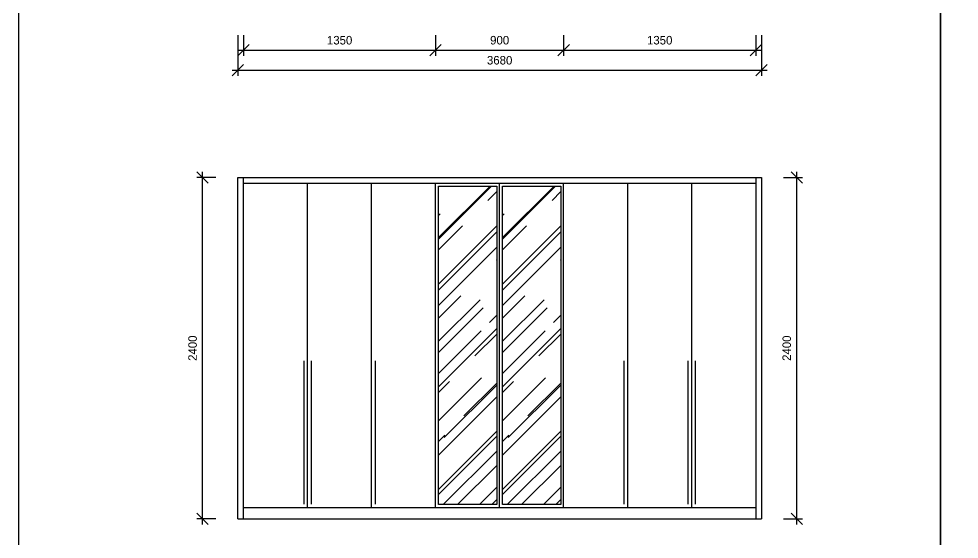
# Model space of a CAD drawing. Header units: millimetres. Extents: x 24776 to 57176, y -19492 to 15017.
# Drawn here: x 24776 to 31387, y -2402 to 1257 of the extents above; entities that cross this region are included whole.
import ezdxf

# ---------------------------------------------------------------- set-up
doc = ezdxf.new("R2010")
doc.units = ezdxf.units.MM
doc.header["$PDMODE"] = 3
doc.styles.add('RomanS', font='')
doc.styles.get('RomanS').set_extended_font_data('YouYuan')
doc.dimstyles.new('SC40', dxfattribs={"dimtxt": 60, "dimasz": 80, "dimexe": 40, "dimexo": 40, "dimgap": 40, "dimtad": 1, "dimdec": 0, "dimzin": 0, "dimdsep": 46, "dimtxsty": 'RomanS', "dimblk": 'OBLIQUE', "dimcen": 0, "dimdle": 40, "dimclrd": 9, "dimclre": 9, "dimclrt": 4, "dimadec": 0, "dimazin": 0, "dimtfac": 1, "dimtdec": 0, "dimtix": 1, "dimtmove": 2, "dimatfit": 1, "dimldrblk": 'DOT', "dimfxl": 1, "dimtolj": 1, "dimtzin": 0, "dimlwd": -1, "dimlwe": -1, "dimarcsym": 0})

# ---------------------------------------------------------------- blocks, each defined once
blk = doc.blocks.new('_Oblique')
at = {"color": 0, "linetype": 'ByBlock', "lineweight": -2}
blk.add_line((-0.5, -0.5), (0.5, 0.5), dxfattribs=at)
blk = doc.blocks.new('*D181')
at = {"color": 9, "transparency": 16777216}
for p, q in [((26160.8, 141.3), (26028.2, 141.3)), ((26068.2, -2298.7), (26068.2, 181.3)), ((26160.8, -2258.7), (26028.2, -2258.7))]:
    blk.add_line(p, q, dxfattribs=at)
at = {"layer": 'Defpoints', "color": 0, "transparency": 16777216}
for p in [(26068.2, 141.3), (26200.8, 141.3), (26200.8, -2258.7)]:
    blk.add_point(p, dxfattribs=at)
at = {"color": 9, "transparency": 16777216, "xscale": 80, "yscale": 80, "zscale": 80}
for p, rotation in [((26068.2, 141.3), 90), ((26068.2, -2258.7), 270)]:
    blk.add_blockref('_Oblique', p, dxfattribs=dict(at, rotation=rotation))
at = {"color": 4, "transparency": 16777216, "insert": (25998.2, -1058.7), "char_height": 60, "attachment_point": 5, "rotation": 90, "style": 'RomanS'}
blk.add_mtext('\\A1;2400', dxfattribs=at)
blk = doc.blocks.new('_Dot')
at = {"color": 0, "linetype": 'ByBlock', "lineweight": -2}
blk.add_line((-0.5, 0), (-1, 0), dxfattribs=at)
at = {"color": 0, "linetype": 'ByBlock', "const_width": 0.5}
blk.add_lwpolyline([(-0.25, 0, 1), (0.25, 0, 1)], format="xyb", close=True, dxfattribs=at)
blk = doc.blocks.new('*D182')
at = {"color": 9, "transparency": 16777216}
for p, q in [((30152.5, 141.3), (30285, 141.3)), ((30245, -2298.7), (30245, 181.3)), ((30152.5, -2258.7), (30285, -2258.7))]:
    blk.add_line(p, q, dxfattribs=at)
at = {"layer": 'Defpoints', "color": 0, "transparency": 16777216}
for p in [(30112.5, 141.3), (30245, 141.3), (30112.5, -2258.7)]:
    blk.add_point(p, dxfattribs=at)
at = {"color": 9, "transparency": 16777216, "xscale": 80, "yscale": 80, "zscale": 80}
for p, rotation in [((30245, 141.3), 90), ((30245, -2258.7), 270)]:
    blk.add_blockref('_Oblique', p, dxfattribs=dict(at, rotation=rotation))
at = {"color": 4, "transparency": 16777216, "insert": (30175, -1058.7), "char_height": 60, "attachment_point": 5, "rotation": 90, "style": 'RomanS'}
blk.add_mtext('\\A1;2400', dxfattribs=at)
blk = doc.blocks.new('*D194')
at = {"color": 9, "transparency": 16777216}
for p, q in [((26316.6, 1142), (26316.6, 855.6)), ((29996.6, 1142), (29996.6, 855.6)), ((26276.6, 895.6), (30036.6, 895.6))]:
    blk.add_line(p, q, dxfattribs=at)
at = {"layer": 'Defpoints', "color": 0, "transparency": 16777216}
for p in [(26316.6, 1182), (29996.6, 1182), (29996.6, 895.6)]:
    blk.add_point(p, dxfattribs=at)
at = {"color": 9, "transparency": 16777216, "xscale": 80, "yscale": 80, "zscale": 80, "rotation": 180}
blk.add_blockref('_Oblique', (26316.6, 895.6), dxfattribs=at)
at = {"color": 9, "transparency": 16777216, "xscale": 80, "yscale": 80, "zscale": 80}
blk.add_blockref('_Oblique', (29996.6, 895.6), dxfattribs=at)
at = {"color": 4, "transparency": 16777216, "insert": (28156.6, 965.6), "char_height": 60, "attachment_point": 5, "style": 'RomanS'}
blk.add_mtext('\\A1;3680', dxfattribs=at)
blk = doc.blocks.new('*D195')
at = {"color": 9, "transparency": 16777216}
for p, q in [((26356.6, 1142), (26356.6, 996.5)), ((27706.6, 1142), (27706.6, 996.5)), ((26316.6, 1036.5), (27746.6, 1036.5))]:
    blk.add_line(p, q, dxfattribs=at)
at = {"layer": 'Defpoints', "color": 0, "transparency": 16777216}
for p in [(26356.6, 1182), (27706.6, 1182), (27706.6, 1036.5)]:
    blk.add_point(p, dxfattribs=at)
at = {"color": 9, "transparency": 16777216, "xscale": 80, "yscale": 80, "zscale": 80, "rotation": 180}
blk.add_blockref('_Oblique', (26356.6, 1036.5), dxfattribs=at)
at = {"color": 9, "transparency": 16777216, "xscale": 80, "yscale": 80, "zscale": 80}
blk.add_blockref('_Oblique', (27706.6, 1036.5), dxfattribs=at)
at = {"color": 4, "transparency": 16777216, "insert": (27031.6, 1106.5), "char_height": 60, "attachment_point": 5, "style": 'RomanS'}
blk.add_mtext('\\A1;1350', dxfattribs=at)
blk = doc.blocks.new('*D196')
at = {"color": 9, "transparency": 16777216}
for p, q in [((27706.6, 1142), (27706.6, 996.5)), ((28606.6, 1142), (28606.6, 996.5)), ((27666.6, 1036.5), (28646.6, 1036.5))]:
    blk.add_line(p, q, dxfattribs=at)
at = {"layer": 'Defpoints', "color": 0, "transparency": 16777216}
for p in [(27706.6, 1182), (28606.6, 1182), (28606.6, 1036.5)]:
    blk.add_point(p, dxfattribs=at)
at = {"color": 9, "transparency": 16777216, "xscale": 80, "yscale": 80, "zscale": 80, "rotation": 180}
blk.add_blockref('_Oblique', (27706.6, 1036.5), dxfattribs=at)
at = {"color": 9, "transparency": 16777216, "xscale": 80, "yscale": 80, "zscale": 80}
blk.add_blockref('_Oblique', (28606.6, 1036.5), dxfattribs=at)
at = {"color": 4, "transparency": 16777216, "insert": (28156.6, 1106.5), "char_height": 60, "attachment_point": 5, "style": 'RomanS'}
blk.add_mtext('\\A1;900', dxfattribs=at)
blk = doc.blocks.new('*D197')
at = {"color": 9, "transparency": 16777216}
for p, q in [((28606.6, 1142), (28606.6, 996.5)), ((29956.6, 1142), (29956.6, 996.5)), ((28566.6, 1036.5), (29996.6, 1036.5))]:
    blk.add_line(p, q, dxfattribs=at)
at = {"layer": 'Defpoints', "color": 0, "transparency": 16777216}
for p in [(28606.6, 1182), (29956.6, 1182), (29956.6, 1036.5)]:
    blk.add_point(p, dxfattribs=at)
at = {"color": 9, "transparency": 16777216, "xscale": 80, "yscale": 80, "zscale": 80, "rotation": 180}
blk.add_blockref('_Oblique', (28606.6, 1036.5), dxfattribs=at)
at = {"color": 9, "transparency": 16777216, "xscale": 80, "yscale": 80, "zscale": 80}
blk.add_blockref('_Oblique', (29956.6, 1036.5), dxfattribs=at)
at = {"color": 4, "transparency": 16777216, "insert": (29281.6, 1106.5), "char_height": 60, "attachment_point": 5, "style": 'RomanS'}
blk.add_mtext('\\A1;1350', dxfattribs=at)

msp = doc.modelspace()

# ---------------------------------------------------------------- hatches: boundary and pattern name
h = msp.add_hatch()
h.set_pattern_fill('AR-RROOF', color=250, scale=10, angle=45)
h.paths.add_polyline_path([(28136.6, 81.3), (27726.6, 81.3), (27726.6, -2158.7), (28136.6, -2158.7)])
h = msp.add_hatch()
h.set_pattern_fill('AR-RROOF', color=250, scale=10, angle=45)
h.set_pattern_definition([(45, (450, 0), (215.5261, 574.7364), [3810, -508, 1270, -254]), (45, (599.07, 328.68), (-418.48, 59.2697), [762, -83.82, 1524, -190.5]), (45, (387.14, 242.47), (813.6112, 1054.2821), [2032, -355.6, 1016, -254])])
h.paths.add_polyline_path([(28586.6, 81.3), (28176.6, 81.3), (28176.6, -2158.7), (28586.6, -2158.7)])

# ---------------------------------------------------------------- linework, layer by layer
at = {"color": 255}
for p, q in [((26316.6, 141.3), (29996.6, 141.3)), ((26316.6, -2258.7), (26316.6, 141.3)), ((26356.6, -2258.7), (26356.6, 141.3)), ((29956.6, 141.3), (29956.6, -2258.7)), ((29996.6, 141.3), (29996.6, -2258.7)), ((26356.6, 101.3), (29956.6, 101.3)), ((26806.6, -2178.7), (26806.6, 101.3)), ((27256.6, -2178.7), (27256.6, 101.3)), ((27706.6, -2178.7), (27706.6, 101.3)), ((28156.6, -2178.7), (28156.6, 101.3)), ((28606.6, -2178.7), (28606.6, 101.3)), ((29056.6, -2178.7), (29056.6, 101.3)), ((29506.6, -2178.7), (29506.6, 101.3)), ((26356.6, -2178.7), (29956.6, -2178.7)), ((26316.6, -2258.7), (29996.6, -2258.7))]:
    msp.add_line(p, q, dxfattribs=at)
at = {"color": 250}
for points in [[(24776.3, 4589.1), (31256.3, 4589.1), (31256.3, -3438.1), (24776.3, -3438.1)], [(31256.3, 4589.1), (37736.3, 4589.1), (37736.3, -3438.1), (31256.3, -3438.1)]]:
    msp.add_lwpolyline(points, close=True, dxfattribs=at)
at = {"color": 255}
for points in [[(27726.6, 81.3), (28136.6, 81.3), (28136.6, -2158.7), (27726.6, -2158.7)], [(28176.6, 81.3), (28586.6, 81.3), (28586.6, -2158.7), (28176.6, -2158.7)]]:
    msp.add_lwpolyline(points, close=True, dxfattribs=at)
at = {"color": 255, "const_width": 10}
for points in [[(26781.2, -1145.6), (26781.2, -2157.6)], [(26832.1, -1145.6), (26832.1, -2157.6)], [(27282.1, -1145.6), (27282.1, -2157.6)], [(29031.2, -1145.6), (29031.2, -2157.6)], [(29481.2, -1145.6), (29481.2, -2157.6)], [(29532.1, -1145.6), (29532.1, -2157.6)]]:
    msp.add_lwpolyline(points, dxfattribs=at)

# ---------------------------------------------------------------- dimensions: what is measured, and where the dimension line sits
at = {"color": 255}
for base, p1, p2, picture, middle in [((29996.6, 895.6), (26316.6, 1182), (29996.6, 1182), '*D194', (28156.6, 965.6)), ((27706.6, 1036.5), (26356.6, 1182), (27706.6, 1182), '*D195', (27031.6, 1106.5)), ((28606.6, 1036.5), (27706.6, 1182), (28606.6, 1182), '*D196', (28156.6, 1106.5)), ((29956.6, 1036.5), (28606.6, 1182), (29956.6, 1182), '*D197', (29281.6, 1106.5))]:
    dim = msp.add_linear_dim(base=base, p1=p1, p2=p2, dimstyle='SC40', dxfattribs=at)
    dim.commit()
    dim.dimension.update_dxf_attribs({"geometry": picture, "text_midpoint": middle})
for base, p1, p2, picture, middle in [((26068.2, 141.3), (26200.8, -2258.7), (26200.8, 141.3), '*D181', (25998.2, -1058.7)), ((30245, 141.3), (30112.5, -2258.7), (30112.5, 141.3), '*D182', (30175, -1058.7))]:
    dim = msp.add_linear_dim(base=base, p1=p1, p2=p2, angle=90, dimstyle='SC40', dxfattribs=at)
    dim.commit()
    dim.dimension.update_dxf_attribs({"geometry": picture, "text_midpoint": middle})

doc.saveas('drawing.dxf')
